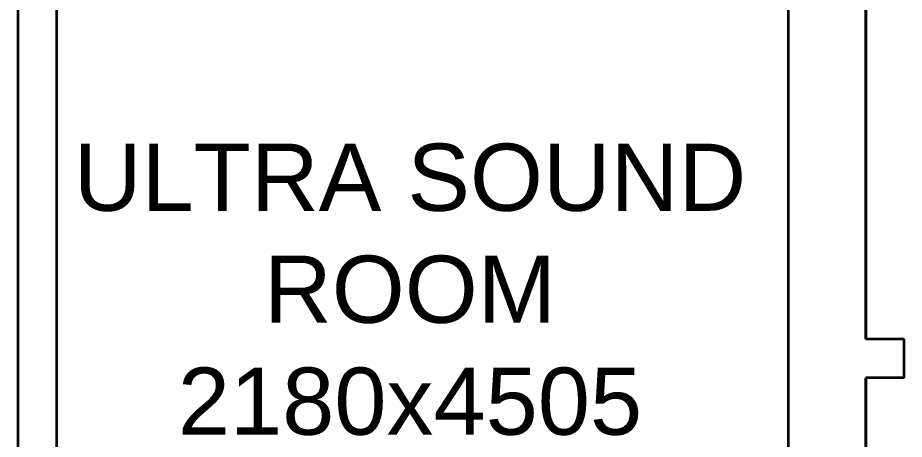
# Model space of a CAD drawing. Extents: x 3485972 to 3601240, y -625657 to -591207.
# Drawn here: x 3509671 to 3512311, y -599088 to -597833 of the extents above; entities that cross this region are included whole.
import ezdxf

# ---------------------------------------------------------------- set-up
doc = ezdxf.new("R2010")
doc.units = 0
doc.header["$LTSCALE"] = 6
doc.header["$MEASUREMENT"] = 0
doc.layers.add('TEXT', color=250, linetype='CONTINUOUS')
doc.layers.add('WALL', color=8, linetype='CONTINUOUS', lineweight=35)
doc.styles.add('ARIAL', font='arial.ttf')

msp = doc.modelspace()

# ---------------------------------------------------------------- linework, layer by layer
at = {"layer": 'WALL', "linetype": 'ByBlock'}
for p, q in [((3511965.8, -600095), (3511965.7, -595590)), ((3512195.8, -598789.9), (3512195.7, -595590)), ((3512195.7, -595590), (3512195.8, -598790)), ((3509670.9, -597205), (3509670.9, -599180)), ((3509785.9, -597205), (3509785.9, -599180)), ((3512195.8, -597953.3), (3512195.8, -597953.3)), ((3512310.5, -598790), (3512195.8, -598790)), ((3512310.5, -598905), (3512310.5, -598790)), ((3512195.7, -601555), (3512195.8, -598904.9)), ((3512195.8, -598905), (3512195.7, -601555)), ((3512310.5, -598905), (3512195.8, -598905))]:
    msp.add_line(p, q, dxfattribs=at)

# ---------------------------------------------------------------- texts
at = {"layer": 'TEXT', "insert": (3510838.8, -598642.7), "char_height": 200, "width": 2086.034, "attachment_point": 5, "style": 'ARIAL'}
msp.add_mtext('ULTRA SOUND\\PROOM\\P2180x4505', dxfattribs=at)

doc.saveas('drawing.dxf')
